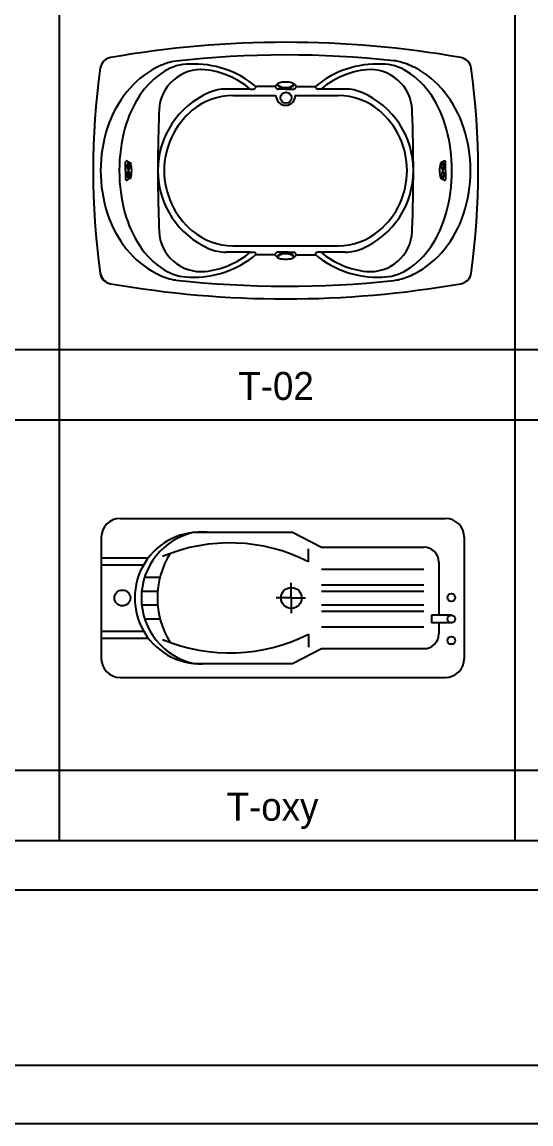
# Model space of a CAD drawing. Header units: inches. Extents: x -1249499 to 290957, y -589671 to 1013543.
# Drawn here: x -975845 to -973669, y 242258 to 246974 of the extents above; entities that cross this region are included whole.
import ezdxf

# ---------------------------------------------------------------- set-up
doc = ezdxf.new("R2010")
doc.units = ezdxf.units.IN
doc.header["$MEASUREMENT"] = 0
doc.layers.add('TOIL', color=9, linetype='Continuous')
doc.styles.add('STYLE2', font='Dotum.ttf')

msp = doc.modelspace()

# ---------------------------------------------------------------- linework, layer by layer
at = {"color": 251}
for p, q in [((-963793.2, 243258), (-983681, 243258)), ((-963793.2, 242508), (-983681, 242508))]:
    msp.add_line(p, q, dxfattribs=at)
msp.add_line((-963543.2, 242258), (-983931, 242258))
msp.add_line((-963543.2, 242258), (-983931, 242258))
at = {"layer": 'TOIL', "color": 4}
for p, q in [((-973737.1, 255972.2), (-973737.1, 243471.1)), ((-975685.9, 254271.8), (-975685.9, 243471.1)), ((-983481, 245271.5), (-963993.2, 245271.5)), ((-983481, 243471.1), (-963993.2, 243471.1))]:
    msp.add_line(p, q, dxfattribs=at)
at = {"layer": 'TOIL', "color": 6}
for p, q in [((-974868.6, 246686.7), (-974972.9, 246686.7)), ((-974868.6, 246686.7), (-974855.5, 246686.7)), ((-974763.3, 246697.5), (-974844.7, 246697.5)), ((-974763.3, 246697.5), (-974844.7, 246697.5)), ((-974764, 246697.5), (-974755.6, 246706.1)), ((-974754.5, 246687.4), (-974764, 246697.5)), ((-974753.2, 246706.6), (-974753.4, 246706.7)), ((-974717.2, 246686), (-974751.3, 246686)), ((-974717.2, 246686), (-974683.1, 246686)), ((-974681.2, 246706.6), (-974681, 246706.7)), ((-974679.9, 246687.4), (-974670.4, 246697.5)), ((-974670.4, 246697.5), (-974678.8, 246706.1)), ((-974672, 246697.5), (-974590.5, 246697.5)), ((-974672, 246697.5), (-974590.5, 246697.5)), ((-974566.7, 246686.7), (-974579.7, 246686.7)), ((-974462.4, 246686.7), (-974566.7, 246686.7)), ((-974943, 246659), (-974759.1, 246659)), ((-974676.1, 246659), (-974492.2, 246659)), ((-975402, 246337.7), (-975402, 246374.8)), ((-975395.2, 246378.6), (-975381.7, 246370.5)), ((-974040.1, 246378.6), (-974053.6, 246370.5)), ((-974033.3, 246337.7), (-974033.3, 246374.8)), ((-975402, 246337.7), (-975402, 246300.7)), ((-975395.2, 246296.8), (-975381.7, 246304.9)), ((-974040.1, 246296.8), (-974053.6, 246304.9)), ((-974033.3, 246337.7), (-974033.3, 246300.7)), ((-974943, 246016.4), (-974492.2, 246016.4)), ((-974868.6, 245988.8), (-974972.9, 245988.8)), ((-974868.6, 245988.8), (-974855.5, 245988.8)), ((-974763.3, 245978), (-974844.7, 245978)), ((-974754.5, 245988), (-974764, 245978)), ((-974764, 245978), (-974755.6, 245969.4)), ((-974753.2, 245968.9), (-974753.4, 245968.8)), ((-974717.2, 245989.4), (-974751.3, 245989.4)), ((-974717.2, 245989.4), (-974683.1, 245989.4)), ((-974681.2, 245968.9), (-974681, 245968.8)), ((-974679.9, 245988), (-974671.6, 245979.3)), ((-974671.6, 245976.8), (-974678.8, 245969.4)), ((-974672, 245978), (-974590.5, 245978)), ((-974671.1, 245978), (-974627.2, 245978)), ((-974566.7, 245988.8), (-974579.7, 245988.8)), ((-974462.4, 245988.8), (-974566.7, 245988.8)), ((-975425.8, 244849), (-974033.8, 244849)), ((-975108.6, 244789.9), (-974687.9, 244789.9)), ((-974687.9, 244789.9), (-974564.8, 244725.9)), ((-975505.8, 244769), (-975505.8, 244249)), ((-973953.8, 244769), (-973953.8, 244249)), ((-974619.6, 244663.8), (-974619.6, 244719.5)), ((-974564.8, 244725.9), (-974126.2, 244725.9)), ((-975505.8, 244681.3), (-975304.2, 244681.3)), ((-975505.8, 244651.2), (-975324.4, 244651.2)), ((-974062.2, 244661.9), (-974062.2, 244435.7)), ((-975320.4, 244598.3), (-975254.6, 244598.3)), ((-974564.8, 244632.3), (-974126.2, 244632.3)), ((-974693.2, 244509), (-974693.2, 244573.5)), ((-974564.8, 244565.1), (-974126.2, 244565.1)), ((-975333.1, 244538.7), (-975264.7, 244538.7)), ((-974693.2, 244509), (-974757.6, 244509)), ((-974693.2, 244509), (-974693.2, 244444.4)), ((-974693.2, 244509), (-974632.9, 244509)), ((-974564.8, 244538.7), (-974126.2, 244538.7)), ((-975333.1, 244479.2), (-975264.7, 244479.2)), ((-974564.8, 244479.2), (-974126.2, 244479.2)), ((-974564.8, 244452.8), (-974126.2, 244452.8)), ((-975320.4, 244419.7), (-975254.6, 244419.7)), ((-974093.1, 244435.7), (-974093.1, 244402.8)), ((-974007.6, 244435.7), (-974093.1, 244435.7)), ((-975505.8, 244366.7), (-975324.4, 244366.7)), ((-974564.8, 244385.6), (-974126.2, 244385.6)), ((-974004.9, 244402.8), (-974093.1, 244402.8)), ((-974062.2, 244402.8), (-974062.2, 244356)), ((-975505.8, 244336.7), (-975304.2, 244336.7)), ((-974619.6, 244354.1), (-974619.6, 244298.4)), ((-974687.9, 244228), (-974564.8, 244292)), ((-974564.8, 244292), (-974126.2, 244292)), ((-975108.6, 244228), (-974687.9, 244228)), ((-975425.8, 244169), (-974033.8, 244169))]:
    msp.add_line(p, q, dxfattribs=at)
at = {"layer": 'TOIL', "color": 5}
for p, q in [((-983481, 245571.5), (-963993.2, 245571.5)), ((-983481, 243771.5), (-963993.2, 243771.5))]:
    msp.add_line(p, q, dxfattribs=at)
at = {"layer": 'TOIL', "color": 6}
for centre, radius in [((-974716, 246649.4), 23.5), ((-974693.2, 244509), 44.6), ((-975415.6, 244509), 34), ((-974008.8, 244510.9), 16.7), ((-974008.8, 244419.1), 16.7), ((-974008.8, 244327.3), 16.7)]:
    msp.add_circle(centre, radius, dxfattribs=at)
for centre, radius, start, end in [((-974717.2, 242544.1), 4342.6, 80.0685, 99.9315), ((-975456.9, 246768.5), 54, 99.9315, 172.0752), ((-974712.4, 242605.7), 4226.9, 83.7857, 96.4532), ((-973977.5, 246768.5), 54, 7.9248, 80.0685), ((-972362.6, 246337.7), 3178.1, 172.0752, 187.9248), ((-975086.7, 246425.3), 398, 117.3926, 141.3629), ((-975129, 246506.8), 306.1, 107.695, 117.3926), ((-975078.8, 246590.1), 180, 84.9138, 177.673), ((-975129, 246591.3), 202, 90, 122.1696), ((-975167.3, 246627), 180, 96.4532, 107.695), ((-975109.4, 246382), 411.8, 50.004, 92.7177), ((-975101.6, 246408.9), 362.6, 50.0053, 83.8661), ((-975101.6, 246408.9), 362.6, 50.0053, 83.8661), ((-974325.8, 246382), 411.8, 87.2823, 129.996), ((-974333.6, 246408.9), 362.6, 96.1339, 129.9947), ((-974333.6, 246408.9), 362.6, 96.1339, 129.9947), ((-974356.4, 246590.1), 180, 2.327, 95.0862), ((-974306.3, 246591.3), 202, 57.8304, 90), ((-974274.4, 246628.8), 180, 75.3406, 83.7857), ((-974306.3, 246506.8), 306.1, 62.6074, 75.3406), ((-974348.6, 246425.3), 398, 38.6371, 62.6074), ((-977071.8, 246337.7), 3178.1, 352.0752, 7.9248), ((-975052.6, 246469.9), 345.5, 122.1696, 146.6337), ((-974724.4, 246644.2), 71.8, 96.0799, 104.7395), ((-974717.7, 246582.1), 134.3, 89.7522, 96.0799), ((-974717.7, 246582.1), 134.3, 83.4246, 89.7522), ((-974710.6, 246644.2), 71.8, 74.765, 83.4246), ((-974382.7, 246469.9), 345.5, 33.3663, 57.8304), ((-975020.4, 246372.3), 482.8, 141.3629, 161.6802), ((-974900, 246337.7), 364, 113.3407, 246.6593), ((-974972.9, 246506.7), 180, 90, 113.3407), ((-974855.5, 246697.5), 10.8, 270, 0), ((-974855.5, 246697.5), 10.8, 270, 0), ((-974754, 246704.5), 2.25, 75.1617, 135.6093), ((-974751.3, 246690.5), 4.5, 223.3616, 270), ((-974749.8, 246706.9), 3.35, 122.6272, 179.7522), ((-974749.8, 246706.9), 3.35, 179.7522, 185.0779), ((-974717.1, 246727.7), 41.6, 209.932, 329.5727), ((-974717.2, 246748.4), 55.2, 229.3055, 310.7407), ((-974734.6, 246683), 31.7, 104.7395, 122.6272), ((-974700, 246682.8), 31.7, 56.8772, 74.765), ((-974683.1, 246690.5), 4.5, 270, 316.6384), ((-974684.6, 246706.6), 3.35, 359.7522, 56.8772), ((-974680.4, 246704.5), 2.25, 44.3907, 104.8383), ((-974579.7, 246697.5), 10.8, 180, 270), ((-974579.7, 246697.5), 10.8, 180, 270), ((-974462.4, 246506.7), 180, 66.6593, 90), ((-974535.3, 246337.7), 364, 293.3407, 66.6593), ((-974414.9, 246372.3), 482.8, 18.3198, 38.6371), ((-974931.3, 246390.1), 490.6, 146.6337, 164.7424), ((-974943, 246389), 270, 90, 130.0261), ((-974717.6, 246659), 41.5, 180, 0), ((-974492.2, 246389), 270, 49.9739, 90), ((-974503.9, 246390.1), 490.6, 15.2576, 33.3663), ((-968868.1, 246337.7), 6395.8, 177.67301, 180), ((-974900, 246337.7), 337, 130.0261, 229.9739), ((-974535.3, 246337.7), 337, 310.0261, 49.9739), ((-980567.1, 246337.7), 6395.8, 0, 2.32699), ((-974916.1, 246337.7), 592.7, 161.6802, 180), ((-974739.5, 246337.7), 689.4, 164.7424, 180), ((-974695.7, 246337.7), 689.4, 0, 15.2576), ((-974519.2, 246337.7), 592.7, 0, 18.3198), ((-975397.5, 246374.8), 4.5, 59.0362, 180), ((-975354.2, 246355.3), 41.3, 171.4309, 180), ((-975354.2, 246355.3), 41.3, 180, 188.5691), ((-975372.1, 246358), 23.3, 160.0094, 171.4309), ((-975372.1, 246352.6), 23.3, 188.5691, 199.9906), ((-975383.2, 246362.1), 11.4, 138.7087, 160.0094), ((-975383.2, 246348.6), 11.4, 199.9906, 221.2913), ((-975390.1, 246368.1), 2.29, 90, 138.7087), ((-975390.1, 246342.6), 2.29, 221.2913, 270), ((-975390.1, 246368.1), 2.29, 41.2913, 90), ((-975390.1, 246342.6), 2.29, 270, 318.7087), ((-975396.9, 246362.1), 11.4, 19.9906, 41.2913), ((-975396.9, 246348.6), 11.4, 318.7087, 340.0094), ((-975408.1, 246358), 23.3, 8.5691, 19.9906), ((-975408.1, 246352.6), 23.3, 340.0094, 351.4309), ((-975425.9, 246355.3), 41.3, 0, 8.5691), ((-975425.9, 246355.3), 41.3, 351.4309, 360), ((-975384, 246366.7), 4.5, 0, 59.0362), ((-975494.1, 246337.7), 118.2, 345.8241, 14.1759), ((-973941.1, 246337.7), 118.2, 165.8241, 194.1759), ((-974051.3, 246366.7), 4.5, 120.9638, 180), ((-974009.4, 246355.3), 41.3, 171.4309, 180), ((-974009.4, 246355.3), 41.3, 180, 188.5691), ((-974027.2, 246358), 23.3, 160.0094, 171.4309), ((-974027.2, 246352.6), 23.3, 188.5691, 199.9906), ((-974038.3, 246362.1), 11.4, 138.7087, 160.0094), ((-974038.3, 246348.6), 11.4, 199.9906, 221.2913), ((-974045.2, 246368.1), 2.29, 90, 138.7087), ((-974045.2, 246342.6), 2.29, 221.2913, 270), ((-974045.2, 246368.1), 2.29, 41.2913, 90), ((-974045.2, 246342.6), 2.29, 270, 318.7087), ((-974052, 246362.1), 11.4, 19.9906, 41.2913), ((-974052, 246348.6), 11.4, 318.7087, 340.0094), ((-974063.2, 246358), 23.3, 8.5691, 19.9906), ((-974063.2, 246352.6), 23.3, 340.0094, 351.4309), ((-974081, 246355.3), 41.3, 0, 8.5691), ((-974081, 246355.3), 41.3, 351.4309, 360), ((-974037.8, 246374.8), 4.5, 0, 120.9638), ((-974916.1, 246337.7), 592.7, 180, 198.3198), ((-974739.5, 246337.7), 689.4, 180, 195.2576), ((-975397.5, 246300.7), 4.5, 180, 300.9638), ((-975354.2, 246320.2), 41.3, 171.4309, 180), ((-975354.2, 246320.2), 41.3, 180, 188.5691), ((-975372.1, 246322.8), 23.3, 160.0094, 171.4309), ((-975372.1, 246317.5), 23.3, 188.5691, 199.9906), ((-975383.2, 246326.9), 11.4, 138.7087, 160.0094), ((-975383.2, 246313.4), 11.4, 199.9906, 221.2913), ((-975390.1, 246332.9), 2.29, 90, 138.7087), ((-975390.1, 246307.4), 2.29, 221.2913, 270), ((-975390.1, 246332.9), 2.29, 41.2913, 90), ((-975390.1, 246307.4), 2.29, 270, 318.7087), ((-975396.9, 246326.9), 11.4, 19.9906, 41.2913), ((-975396.9, 246313.4), 11.4, 318.7087, 340.0094), ((-975408.1, 246322.8), 23.3, 8.5691, 19.9906), ((-975408.1, 246317.5), 23.3, 340.0094, 351.4309), ((-975425.9, 246320.2), 41.3, 0, 8.5691), ((-975425.9, 246320.2), 41.3, 351.4309, 360), ((-975384, 246308.8), 4.5, 300.9638, 0), ((-968868.1, 246337.7), 6395.8, 180, 182.32699), ((-980567.1, 246337.7), 6395.8, 357.67301, 0), ((-974051.3, 246308.8), 4.5, 180, 239.0362), ((-974009.4, 246320.2), 41.3, 171.4309, 180), ((-974009.4, 246320.2), 41.3, 180, 188.5691), ((-974027.2, 246322.8), 23.3, 160.0094, 171.4309), ((-974027.2, 246317.5), 23.3, 188.5691, 199.9906), ((-974038.3, 246326.9), 11.4, 138.7087, 160.0094), ((-974038.3, 246313.4), 11.4, 199.9906, 221.2913), ((-974045.2, 246332.9), 2.29, 90, 138.7087), ((-974045.2, 246307.4), 2.29, 221.2913, 270), ((-974045.2, 246332.9), 2.29, 41.2913, 90), ((-974045.2, 246307.4), 2.29, 270, 318.7087), ((-974052, 246326.9), 11.4, 19.9906, 41.2913), ((-974052, 246313.4), 11.4, 318.7087, 340.0094), ((-974063.2, 246322.8), 23.3, 8.5691, 19.9906), ((-974063.2, 246317.5), 23.3, 340.0094, 351.4309), ((-974081, 246320.2), 41.3, 0, 8.5691), ((-974081, 246320.2), 41.3, 351.4309, 360), ((-974037.8, 246300.7), 4.5, 239.0362, 0), ((-974695.7, 246337.7), 689.4, 344.7424, 0), ((-974519.2, 246337.7), 592.7, 341.6802, 0), ((-975020.4, 246303.2), 482.8, 198.3198, 218.6371), ((-974931.3, 246285.4), 490.6, 195.2576, 213.3663), ((-974503.9, 246285.4), 490.6, 326.6337, 344.7424), ((-974414.9, 246303.2), 482.8, 321.3629, 341.6802), ((-975078.8, 246085.4), 180, 182.327, 275.0862), ((-974943, 246286.4), 270, 229.9739, 270), ((-974492.2, 246286.4), 270, 270, 310.0261), ((-974356.4, 246085.4), 180, 264.9138, 357.673), ((-975052.6, 246205.6), 345.5, 213.3663, 237.8304), ((-974382.7, 246205.6), 345.5, 302.1696, 326.6337), ((-975086.7, 246250.2), 398, 218.6371, 242.6074), ((-975109.4, 246293.5), 411.8, 267.2823, 309.996), ((-975101.6, 246266.6), 362.6, 276.1339, 309.9947), ((-974972.9, 246168.8), 180, 246.6593, 270), ((-974855.5, 245978), 10.8, 0, 90), ((-974754, 245971), 2.25, 224.3907, 284.8383), ((-974751.3, 245984.9), 4.5, 90, 136.6384), ((-974717.1, 245947.8), 41.6, 30.4273, 150.068), ((-974717.2, 245927), 55.2, 49.2593, 130.6945), ((-974749.8, 245968.6), 3.35, 174.9221, 180.2478), ((-974749.8, 245968.6), 3.35, 180.2478, 237.3728), ((-974734.6, 245992.5), 31.7, 237.3728, 255.2605), ((-974724.4, 246031.2), 71.8, 255.2605, 263.9201), ((-974710.6, 246031.3), 71.8, 276.5754, 285.235), ((-974700, 245992.6), 31.7, 285.235, 303.1228), ((-974683.1, 245984.9), 4.5, 43.3616, 90), ((-974684.6, 245968.9), 3.35, 303.1228, 0.2478), ((-974680.4, 245971), 2.25, 255.1617, 315.6093), ((-974672.9, 245978), 1.8, 315.6093, 43.3616), ((-974579.7, 245978), 10.8, 90, 180), ((-974325.8, 246293.5), 411.8, 230.004, 272.7177), ((-974333.6, 246266.6), 362.6, 230.0053, 263.8661), ((-974462.4, 246168.8), 180, 270, 293.3407), ((-974348.6, 246250.2), 398, 297.3926, 321.3629), ((-974717.7, 246093.4), 134.3, 263.9201, 270.2478), ((-974717.7, 246093.4), 134.3, 270.2478, 276.5754), ((-975457.7, 245907), 54, 187.9248, 260.0685), ((-975456.9, 245907), 54, 187.9248, 260.0685), ((-975129, 246168.6), 306.1, 242.6074, 252.305), ((-975129, 246084.2), 202, 237.8304, 270), ((-975167.3, 246048.5), 180, 252.305, 263.5468), ((-974712.4, 250069.7), 4226.9, 263.5468, 276.2143), ((-974306.3, 246084.2), 202, 270, 302.1696), ((-974274.4, 246046.7), 180, 276.2143, 284.6594), ((-974306.3, 246168.6), 306.1, 284.6594, 297.3926), ((-973977.5, 245907), 54, 279.9315, 352.0752), ((-974717.2, 250131.4), 4342.6, 260.0685, 279.9315), ((-975425.8, 244769), 80, 90, 180), ((-974033.8, 244769), 80, 0, 90), ((-975080.5, 244509), 282.4, 84.2982, 275.7018), ((-975047, 244509), 287.6, 102.3534, 257.6466), ((-974956.3, 244002), 742.5, 63.0375, 112.8157), ((-974907.8, 244509), 358.1, 147.8716, 212.1284), ((-974126.2, 244661.9), 64, 0, 90), ((-974956.3, 245015.9), 742.5, 247.1843, 296.9625), ((-974126.2, 244356), 64, 270, 0), ((-975425.8, 244249), 80, 180, 270), ((-974033.8, 244249), 80, 270, 0)]:
    msp.add_arc(centre, radius, start, end, dxfattribs=at)

# ---------------------------------------------------------------- texts
at = {"layer": 'TOIL', "color": 7, "style": 'STYLE2'}
for s, p in [('T-02', (-974919.9, 245356.2)), ('T-oxy', (-974969.9, 243556))]:
    msp.add_text(s, height=120, dxfattribs=at).set_placement(p)

doc.saveas('drawing.dxf')
